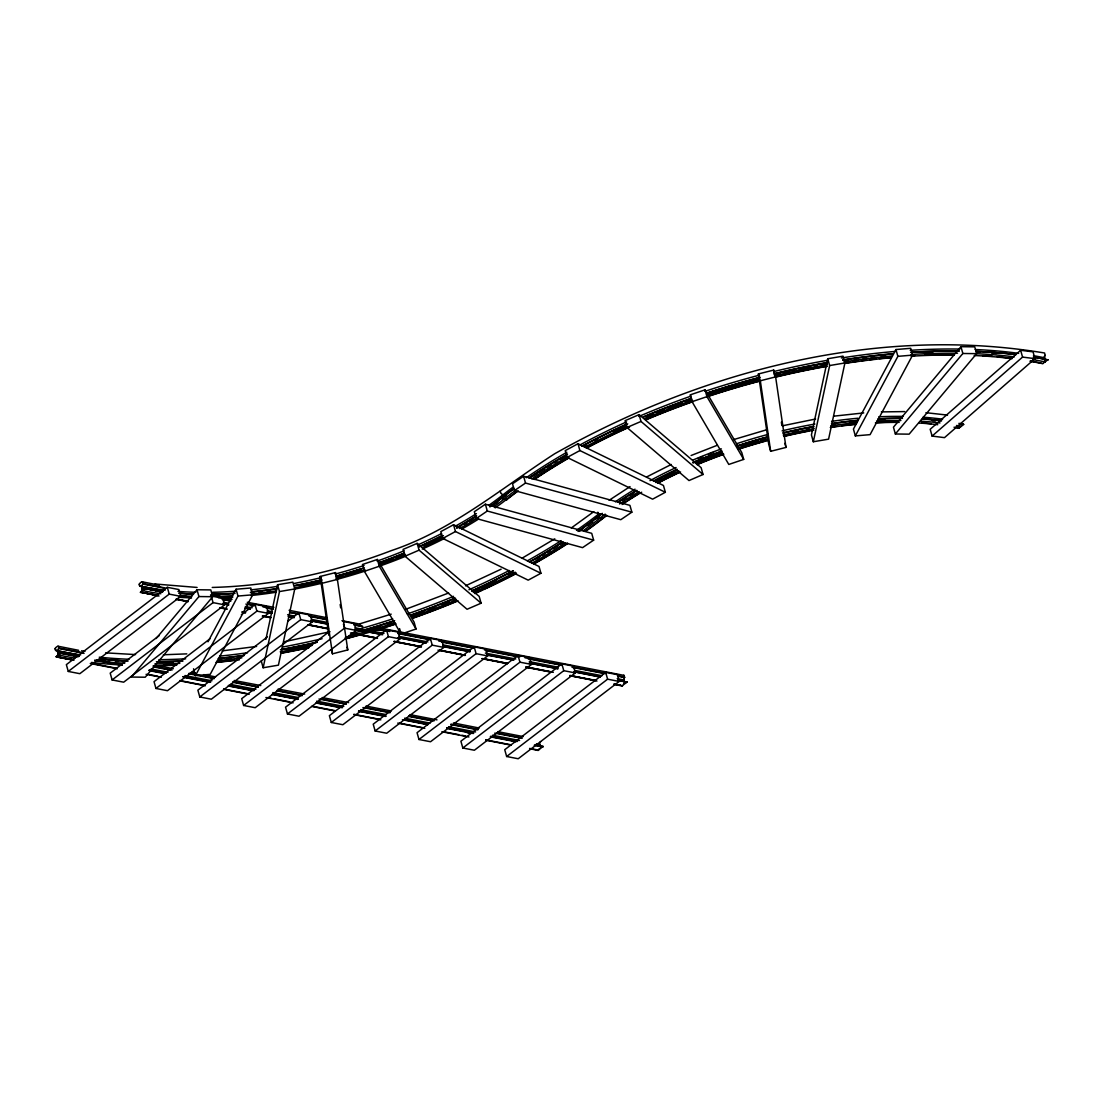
<?xml version="1.0" encoding="UTF-8"?>
<svg xmlns="http://www.w3.org/2000/svg" width="1103" height="1103" viewBox="0 0 1103 1103"><rect width="100%" height="100%" fill="white"/><g stroke="black" fill="none" stroke-linecap="round" stroke-linejoin="round"><path stroke-width="1.5" d="M212.231 587.444C273.544 585.872 334.25 572.416 391.455 550.576C452.437 530.143 501.507 488.064 554.644 453.774C701.356 371.063 876.43 324.971 1044.582 353.001L1045.148 355.387A1.613 1.062 -79.4 0 0 1044.61 357.813L1045.065 359.454A2.027 1.337 -79.4 0 0 1045.451 360.157A2.027 1.351 -79 0 1 1045.065 359.454M78.244 656.271L61.161 652.907L56.35 656.933L57.714 655.003A2.027 1.337 -79.4 0 0 57.907 653.086L57.439 651.459A1.613 1.062 -79.4 0 0 55.977 650.577C52.572 648.867 60.058 643.214 58.652 648.523A1.613 1.075 -79 0 0 58.114 650.935L58.569 652.576A2.027 1.351 -79 0 0 59.576 653.583L61.244 652.879A385.168 172.468 -15.7 0 0 78.658 656.12M145.403 588.837L140.467 592.49L141.846 590.56A2.027 1.337 -79.4 0 0 142.025 588.657L141.57 587.017A1.613 1.062 -79.4 0 0 140.109 586.148C136.675 584.383 144.203 578.827 142.783 584.08A1.613 1.075 -79 0 0 142.246 586.506L142.701 588.133A2.027 1.351 -79 0 0 143.693 589.154L145.431 588.478A255.358 114.34 -15.7 0 0 163.079 591.58M540.567 741.547L540.456 741.947A1.613 1.075 -79 0 0 539.85 744.415L540.305 746.055M623.774 675.243L624.588 677.518A1.613 1.075 -79 0 0 623.981 679.986L624.436 681.613A2.027 1.351 -79 0 0 625.429 682.633L627.193 682.04L622.244 685.625M265.864 639.409L277.57 584.742L292.833 582.15L294.749 588.961L278.425 665.15L263.162 667.756L261.246 660.945M263.162 667.756L279.486 591.553L277.57 584.742M827.733 358.751L811.422 434.94L813.325 441.751L828.587 439.146L844.912 362.956L842.995 356.145L827.733 358.751L829.649 365.548L813.325 441.751M72.495 659.539A392.571 175.777 -15.7 0 1 56.418 656.561L56.474 656.933M158.005 595.124A262.941 117.731 -15.7 0 1 140.55 592.132L159.025 596.02M963.622 424.572L958.714 428.24L960.093 426.309M1046.071 360.46L1047.809 359.785L1042.873 363.452M207.984 641.781L236.07 589.236L250.822 587.996L252.739 594.807L210.204 674.36L195.452 675.601L193.535 668.79M195.452 675.601L237.986 596.047L236.07 589.236M895.967 349.541L853.432 429.081L855.335 435.892L870.088 434.651L912.622 355.111L910.706 348.3L895.967 349.541L897.87 356.352L855.335 435.892M506.47 495.219A390.31 174.757 -15.7 0 0 502.678 498.17L500.996 498.363L506.773 499.673A384.988 172.385 -15.7 0 1 518.245 490.849M506.76 499.714L506.594 499.369A385.168 172.468 -15.7 0 1 516.755 491.607M1047.74 360.143L1047.671 359.785A392.571 175.777 -15.7 0 0 1034.821 357.358M539.45 748.482L538.14 750.44L543.034 746.4L536.141 745.076M627.138 682.316L617.666 680.303M55.384 648.137L55.178 648.826M139.516 583.708L139.309 584.397M56.336 656.657L73.281 659.856M140.467 592.214L157.412 595.427M156.075 638.568L197.01 589.747L210.797 589.912L212.714 596.709L145.224 677.214L131.436 677.049L198.926 596.558L212.714 596.709M960.947 346.687L893.444 427.178L895.36 433.989L909.148 434.155L976.638 353.649L974.721 346.852L960.947 346.687L962.85 353.498L895.36 433.989M1020.633 350.285L930.187 429.274L932.104 436.085L944.499 437.643L1034.959 358.654L1033.042 351.843L1020.633 350.285L1022.55 357.096L932.104 436.085M167.311 587.306L66.359 664.64L68.276 671.437L79.83 673.685L180.782 596.365L178.879 589.553L167.311 587.306L169.228 594.117L180.782 596.365M68.276 671.437L169.228 594.117M159.315 635.521L110.203 673.147L112.106 679.944L123.674 682.192L224.626 604.871L222.709 598.06L211.156 595.813L213.058 602.624L224.626 604.871M112.106 679.944L213.058 602.624M209.97 638.802L154.034 681.654L155.95 688.451L167.504 690.699L268.456 613.378L266.554 606.567L254.986 604.32L241.35 614.771M155.95 688.451L256.902 611.131L268.456 613.378M267.45 636.872L197.878 690.161L199.781 696.958L211.349 699.205L312.301 621.885L310.384 615.074L298.83 612.827L287.911 621.196M199.781 696.958L300.733 619.638L312.301 621.885M329.025 631.785L241.709 698.668L243.625 705.465L255.193 707.712L356.145 630.392L354.228 623.581L342.661 621.334M243.625 705.465L344.577 628.145L356.145 630.392M386.505 629.841L285.553 707.175L287.456 713.972L299.023 716.219L399.975 638.899L398.059 632.088L386.505 629.841L388.421 636.652L399.975 638.899M287.456 713.972L388.421 636.652M430.335 638.347L329.383 715.682L331.3 722.479L342.868 724.726L443.82 647.406L441.903 640.595L430.335 638.347L432.252 645.158L443.82 647.406M331.3 722.479L432.252 645.158M474.18 646.854L373.228 724.188L375.144 730.986L386.698 733.233L487.65 655.913L485.734 649.102L474.18 646.854L476.096 653.665L487.65 655.913M375.144 730.986L476.096 653.665M518.01 655.361L417.058 732.695L418.975 739.493L430.542 741.74L531.494 664.42L529.578 657.609L518.01 655.361L519.927 662.172L531.494 664.42M418.975 739.493L519.927 662.172M561.854 663.868L460.902 741.202L462.819 747.999L474.373 750.247L575.325 672.927L573.408 666.115L561.854 663.868L563.771 670.679L575.325 672.927M462.819 747.999L563.771 670.679M605.685 672.375L504.733 749.709L506.649 756.506L518.217 758.754L619.169 681.433L617.253 674.622L605.685 672.375L607.601 679.186L619.169 681.433M506.649 756.506L607.601 679.186M624.519 677.559L617.763 676.249M593.855 511.627L571.299 527.951M609.132 500.279L630.034 486.602M523.594 476.262L512.523 483.762L514.439 490.573L620.782 519.692L631.854 512.178L629.937 505.367L523.594 476.262L525.511 483.059L631.854 512.178M485.389 504.209L474.318 511.709L476.234 518.52L582.563 547.639L593.635 540.139L591.718 533.328L485.389 504.209L487.292 511.02L593.635 540.139M514.439 490.573L525.511 483.059M476.234 518.52L487.292 511.02M554.768 538.829L522.284 558.063M577.986 443.737L565.232 450.631L567.149 457.428L652.604 499.163L665.357 492.283L663.441 485.472L577.986 443.737L579.888 450.548L665.357 492.283M567.149 457.428L579.888 450.548M453.554 524.725L440.8 531.618L442.717 538.429L528.185 580.15L540.925 573.27L539.022 566.459L453.554 524.725L455.47 531.536L540.925 573.27M442.717 538.429L455.47 531.536M646.551 477.006L671.258 464.473M501.148 569.162L465.521 585.817M639.106 414.631L625.056 420.684L626.973 427.495L689.003 480.55L703.038 474.497L701.122 467.686L639.106 414.631L641.008 421.443L703.038 474.497M626.973 427.495L641.008 421.443M417.155 543.352L403.119 549.404L405.035 556.215L467.065 609.27L481.101 603.203L479.185 596.406L417.155 543.352L419.071 550.163L481.101 603.203M405.035 556.215L419.071 550.163M691.098 455.511L717.226 445.295M448.631 593L405.821 609.242M542.979 746.359L541.311 747.062A2.027 1.351 -79 0 1 540.98 746.979M162.362 591.842L145.362 588.437M705.038 389.842L690.133 394.888L692.05 401.699L728.793 464.446L743.698 459.399L741.781 452.588L705.038 389.842L706.954 396.653L743.698 459.399M692.05 401.699L706.954 396.653M377.364 559.455L362.473 564.502L364.376 571.313L401.12 634.06L416.024 629.013L414.121 622.202L377.364 559.455L379.28 566.266L416.024 629.013M364.376 571.313L379.28 566.266M733.619 439.601L767.081 429.646M391.193 614.15L359.95 623.788M622.271 686.011L613.723 684.26M538.14 750.44L529.592 748.689M758.395 373.958L773.713 370.07L775.616 376.881L785.998 447.418L770.68 451.306L768.763 444.495L758.395 373.958L760.312 380.769L770.68 451.306M775.616 376.881L760.312 380.769A385.168 172.468 -15.7 0 0 743.822 385.223M328.804 635.259L320.173 576.469L335.477 572.595L337.394 579.406L347.762 649.943L332.458 653.817L331.3 649.736M332.458 653.817L322.09 583.28L337.394 579.406M782.468 425.799L815.572 419.016M329.99 631.702L284.864 641.629M829.649 365.548L844.912 362.956M279.486 591.553L294.749 588.961M834.061 416.134L863.732 412.922M256.599 646.427L222.158 650.867M500.266 490.973L500.845 493.331A1.613 0.951 52.6 0 1 502.472 495.206L502.927 496.846A2.027 1.2 52.6 0 1 502.858 497.949M596.502 518.824A387.443 173.488 -15.7 0 0 599.012 516.88L597.371 517.155L602.941 518.065A392.571 175.777 -15.7 0 1 585.9 530.791M601.19 514.136A262.941 117.731 -15.7 0 0 597.495 516.99L597.426 517.224A384.988 172.385 -15.7 0 1 580.605 529.702M897.87 356.352L912.622 355.111M237.986 596.047L252.739 594.807M881.38 411.902L904.681 411.584M163.396 654.768L186.807 653.872M962.85 353.498L976.638 353.649M197.092 587.444L154.985 583.997M135.559 654.589L105.612 652.852M925.927 412.687L947.532 415.1M1022.55 357.096L1034.959 358.654M142.039 581.75L159.397 585.224M221.937 597.357L232.071 599.329M247.293 602.279L273.889 607.339M289.096 610.29L326.736 617.694M341.944 620.658L360.543 624.257M380.825 628.2L624.229 675.422M142.963 583.625L164.94 587.899M222.406 599.039L230.858 600.68M247.761 603.961L254.531 605.271M262.983 606.912L273.117 608.884M290.02 612.165L298.472 613.806M308.619 615.777L327.205 619.376M354.256 624.629L362.708 626.27M377.915 629.22L389.745 631.523M398.197 633.163L430.322 639.395M438.773 641.036L474.262 647.916M484.41 649.888L519.899 656.781M524.973 657.76L562.158 664.971M572.305 666.943L606.112 673.506M617.942 675.794L624.698 677.118M142.783 584.08L164.816 588.299M222.227 599.494L230.748 601.094M245.886 604.086L254.407 605.685M266.181 608.029L273.006 609.283M289.841 612.62L298.348 614.206M310.122 616.549L327.095 619.789M354.077 625.084L362.584 626.669M376.04 629.344L386.243 631.261M398.018 633.605L430.198 639.795M441.972 642.139L474.138 648.33M485.913 650.673L518.093 656.85M528.172 658.863L562.034 665.385M572.181 667.343L604.292 673.575M157.453 589.457L142.246 586.506A258.736 115.843 -15.7 0 0 165.147 590.188M223.371 602.252L228.445 603.231M245.349 606.512L252.104 607.822M267.326 610.772L272.4 611.765M287.607 614.716L294.363 616.025M311.267 619.307L326.488 622.257M355.221 627.828L361.977 629.151M370.429 630.792L383.954 633.412M399.162 636.362L427.895 641.932M443.116 644.897L470.154 650.136M485.375 653.086L515.79 659.001M529.316 661.621L558.049 667.191M574.953 670.472L602.004 675.725M617.211 678.676L623.981 679.986M180.961 595.455L191.109 597.426M223.054 603.562L228.293 604.637M245.018 607.822L250.257 608.897M266.995 612.082L272.234 613.158M288.972 616.356L294.211 617.432M310.949 620.617L328.018 623.995M354.89 629.151L382.107 634.487M398.845 637.672L425.882 642.925M442.786 646.206L470.002 651.542M486.74 654.727L513.943 660.063M529.164 663.027L557.897 668.597M574.635 671.782L600.156 676.801M618.576 680.317L627.193 682.04M142.701 588.133L162.306 592.118M180.892 595.73L191.04 597.688M223.151 603.92L228.9 604.871M245.128 608.194L250.202 609.173M267.091 612.455L272.165 613.433M288.062 616.343L294.143 617.708M311.046 620.975L327.949 624.257M355.001 629.51L382.727 634.708M397.935 637.672L425.992 643.283M442.896 646.565L469.933 651.818M486.837 655.099L512.867 659.966M529.771 663.248L557.828 668.873M573.725 671.782L600.087 677.077M177.693 599.356L187.827 601.328M219.952 607.56L225.026 608.539M263.893 616.081L270.662 617.39M309.529 624.946L328.129 628.545M360.24 634.776L375.461 637.727M394.047 641.339L419.402 646.261M439.683 650.205L461.661 654.465M485.32 659.056L507.297 663.317M525.897 666.929L551.252 671.851M569.837 675.45L595.193 680.372M615.474 684.315L620.548 685.294M140.894 592.283L157.798 595.565M176.397 599.163L188.227 601.466M220.338 607.698L227.108 609.008M242.315 611.958L245.693 612.62M262.597 615.901L271.048 617.542M308.233 624.753L328.529 628.696M350.492 632.957L377.543 638.21M394.447 641.477L421.484 646.73M440.083 650.343L465.438 655.265M482.342 658.546L507.697 663.454M526.283 667.067L553.334 672.32M570.237 675.601L595.592 680.51M614.178 684.122L622.63 685.763M175.928 599.301L187.937 601.686M219.883 607.836L226.818 609.228M241.86 612.096L245.404 612.841M262.307 616.122L270.759 617.763M307.778 624.891L328.225 628.917M351.719 633.412L377.254 638.43M393.978 641.615L421.194 646.951M437.932 650.15L465.149 655.485M481.873 658.67L507.408 663.689M525.993 667.287L551.348 672.21M569.768 675.725L596.985 681.061M57.907 646.193L78.644 650.315M81.581 650.784L84.959 651.432M158.087 665.729L173.309 668.68M191.894 672.292L195.272 672.954M203.724 674.595L215.568 676.884M234.153 680.496L260.749 685.556M278.108 689.017L304.69 694.077M322.048 697.551L348.645 702.611M366.003 706.072L391.358 710.994M409.944 714.606L436.995 719.859M453.443 722.948L479.254 728.049M497.839 731.661L523.194 736.583M58.831 648.068L82.504 652.659M153.496 666.433L172.082 670.045M188.985 673.326L214.34 678.235M232.94 681.847L258.295 686.769M276.881 690.381L302.236 695.29M320.835 698.902L346.19 703.824M364.776 707.437L390.131 712.359M408.73 715.957L434.086 720.879M450.989 724.161L478.026 729.414M496.626 733.012L521.981 737.935M58.652 648.523L84.076 653.39M153.317 666.888L170.276 670.114M188.806 673.768L214.23 678.648M232.761 682.302L258.171 687.169M276.701 690.823L302.125 695.703M318.96 699.026L346.066 704.224M362.915 707.561L390.021 712.759M408.551 716.412L432.279 720.962M450.865 724.561L477.847 729.855M494.751 733.137L521.857 738.348M76.7 654.548L58.114 650.935A388.353 173.888 -15.7 0 0 80.671 654.906M151.083 668.983L167.987 672.265M184.89 675.546L211.928 680.785M230.527 684.398L255.882 689.32M272.786 692.601L298.141 697.51M316.726 701.122L343.778 706.375M360.681 709.656L386.036 714.579M404.622 718.177L429.977 723.099M448.576 726.712L475.614 731.951M492.517 735.232L519.568 740.485M536.472 743.767L539.85 744.415M96.83 659.884L122.185 664.806M149.236 670.059L166.139 673.34M183.043 676.608L210.08 681.861M228.5 685.377L253.855 690.299M272.455 693.911L297.975 698.916M316.396 702.432L341.93 707.45M358.833 710.732L385.871 715.971M404.291 719.487L428.129 724.175M446.729 727.787L473.766 733.026M490.67 736.308L517.541 741.464M58.569 652.576L78.851 656.506M96.761 660.159L122.116 665.081M149.167 670.334L165.064 673.23M182.974 676.884L210.701 682.095M228.611 685.749L253.966 690.671M272.551 694.27L297.907 699.192M316.506 702.804L342.537 707.671M358.765 711.008L385.802 716.247M404.401 719.859L428.061 724.45M446.66 728.063L472.691 732.93M490.601 736.583L516.645 741.464M534.555 745.118L543.007 746.759M60.982 653.5L77.886 656.781M94.789 660.049L121.826 665.302M148.877 670.555L164.085 673.506M184.366 677.435L209.722 682.357M228.321 685.969L251.98 690.561M272.262 694.49L297.617 699.412M316.216 703.025L339.876 707.616M358.475 711.228L385.512 716.467M402.416 719.749L427.771 724.671M448.052 728.614L473.408 733.523M490.311 736.804L515.666 741.726M534.266 745.338L542.717 746.979M466.927 732.626L470.319 733.288M91.88 663.468L117.235 668.377M149.346 674.609L157.798 676.249M179.775 680.523L205.13 685.446M223.716 689.044L247.375 693.635M267.671 697.579L271.048 698.227M274.426 698.888L289.634 701.839M313.307 706.43L335.271 710.69M353.87 714.303L379.225 719.225M399.507 723.154L423.166 727.746M443.461 731.689L458.669 734.639M462.047 735.301L465.425 735.949M485.72 739.892L511.061 744.815M529.661 748.413L538.112 750.054M73.377 660.214L56.308 656.85A392.751 175.86 -15.7 0 0 74.094 660.077M90.281 663.496L117.332 668.749M146.065 674.319L161.272 677.27M179.706 680.799L205.227 685.804M223.647 689.32L249.168 694.338M265.906 697.523L293.122 702.859M311.542 706.375L335.381 711.063M353.801 714.579L380.852 719.832M397.756 723.099L424.793 728.352M441.862 731.73L468.913 736.969M485.651 740.168L511.172 745.173M139.778 586.079L140.026 586.189A1.613 1.075 -79 0 1 141.57 587.017M1047.781 359.785L1047.836 359.881A392.751 175.86 -15.7 0 0 1033.346 357.179M606.733 515.473A255.358 114.34 -15.7 0 0 603.107 518.272L603.12 518.272M506.773 499.673L506.567 499.383A262.941 117.731 -15.7 0 1 495.178 507.876M1043.934 358.337L1044.403 359.964M784.84 443.337L785.998 447.418M598.626 513.295A1.613 0.951 52.9 0 1 598.819 513.915L599.274 515.542A2.027 1.2 52.9 0 1 599.219 516.645M399.589 628.613L401.12 634.06M343.433 624.064L344.577 628.145M347.004 647.213L347.762 649.943M320.173 576.469L322.09 583.28M298.83 612.827L300.733 619.638M254.986 604.32L256.902 611.131M197.01 589.747L198.926 596.558M61.341 653.004L61.354 653.1A384.988 172.385 -15.7 0 0 78.823 656.202M773.713 370.07L774.444 375.117M781.365 422.146L781.862 425.496M335.477 572.595L336.47 579.309M340.179 604.499L340.675 607.863M1044.389 361.412A2.027 1.351 -79 0 1 1044.224 361.881M534.266 479.24A385.168 172.468 -15.7 0 1 567.425 458.503M586.382 447.956A385.168 172.468 -15.7 0 1 627.883 427.481M646.068 419.512A385.168 172.468 -15.7 0 1 691.636 401.837M707.768 396.294A385.168 172.468 -15.7 0 1 742.167 385.692M775.34 376.923A385.168 172.468 -15.7 0 1 790.341 373.434M791.995 373.062A385.168 172.468 -15.7 0 1 816.978 367.919M818.633 367.616A385.168 172.468 -15.7 0 1 826.933 366.099M845.132 363.094A385.168 172.468 -15.7 0 1 850.082 362.349M853.364 361.881A385.168 172.468 -15.7 0 1 858.299 361.191M861.567 360.75A385.168 172.468 -15.7 0 1 866.475 360.116M869.729 359.716A385.168 172.468 -15.7 0 1 876.237 358.971M879.491 358.613A385.168 172.468 -15.7 0 1 890.783 357.496M911.271 355.924A385.168 172.468 -15.7 0 1 914.649 355.731M924.714 355.235A385.168 172.468 -15.7 0 1 954.247 354.725M982.566 355.662A385.168 172.468 -15.7 0 1 992.397 356.352M997.25 356.765A385.168 172.468 -15.7 0 1 1012.14 358.365M1030.243 361.039A385.168 172.468 -15.7 0 1 1041.329 363.121M534.445 479.447A384.988 172.385 -15.7 0 1 569.01 457.91M586.534 448.19A384.988 172.385 -15.7 0 1 629.51 427.054M646.193 419.76A384.988 172.385 -15.7 0 1 693.332 401.52M707.864 396.556A384.988 172.385 -15.7 0 1 760.45 380.962M775.409 377.198A384.988 172.385 -15.7 0 1 826.974 366.375M845.16 363.37A384.988 172.385 -15.7 0 1 890.783 357.772M911.271 356.2A384.988 172.385 -15.7 0 1 954.219 355.001M974.197 355.511A384.988 172.385 -15.7 0 1 1012.085 358.64M1030.188 361.315A384.988 172.385 -15.7 0 1 1042.818 363.714M515.515 490.408A388.876 174.122 -15.7 0 0 503.947 499.19A259.246 116.077 -15.7 0 1 493.979 506.704M531.867 478.909A388.876 174.122 -15.7 0 1 566.79 457.138M584.493 447.322A388.876 174.122 -15.7 0 1 626.394 426.654M644.745 418.602A388.876 174.122 -15.7 0 1 692.381 400.182M707.671 394.957A388.876 174.122 -15.7 0 1 759.029 379.722M774.761 375.723A388.876 174.122 -15.7 0 1 827.374 364.666M844.085 361.894A388.876 174.122 -15.7 0 1 891.844 355.979M911.161 354.477A388.876 174.122 -15.7 0 1 957.542 353.208M976.1 353.705A388.876 174.122 -15.7 0 1 1014.374 356.876M1032.642 359.564A388.876 174.122 -15.7 0 1 1045.368 361.977M1045.148 355.387A1.613 1.075 -79 0 0 1044.61 357.813A389.4 174.357 -15.7 0 0 1033.483 355.676M512.73 487.388A389.4 174.357 -15.7 0 0 502.472 495.206A258.736 115.843 -15.7 0 1 488.601 505.477M526.228 477.751A389.4 174.357 -15.7 0 1 566.832 452.271M580.109 444.881A389.4 174.357 -15.7 0 1 626.587 421.884M638.816 416.493A389.4 174.357 -15.7 0 1 691.14 396.06M704.914 391.344A389.4 174.357 -15.7 0 1 759.457 375.158M773.63 371.587A389.4 174.357 -15.7 0 1 827.995 360.212M841.382 357.992A389.4 174.357 -15.7 0 1 895.746 351.374M910.223 350.313A389.4 174.357 -15.7 0 1 959.9 349.072M975.245 349.527A389.4 174.357 -15.7 0 1 1018.648 353.36M514.039 488.629A392.751 175.86 -15.7 0 0 501.065 498.446A255.358 114.34 -15.7 0 1 489.897 506.787M529.192 477.999A392.751 175.86 -15.7 0 1 567.397 454.339M581.943 446.301A392.751 175.86 -15.7 0 1 627.731 423.828M643.214 417.086A392.751 175.86 -15.7 0 1 691.319 398.473M758.643 377.805A392.751 175.86 -15.7 0 0 706.761 393.192A392.571 175.777 -15.7 0 1 760.188 377.281M774.527 373.779A392.751 175.86 -15.7 0 1 827.677 362.597M842.871 360.061A392.751 175.86 -15.7 0 1 892.796 353.829A392.571 175.777 -15.7 0 0 842.802 359.964M912.319 352.312A392.751 175.86 -15.7 0 1 959.155 351.03M976.183 351.457A392.751 175.86 -15.7 0 1 1015.891 354.656M514.108 488.477A392.571 175.777 -15.7 0 0 501.148 498.28A255.538 114.422 -15.7 0 1 489.966 506.635M529.261 477.847A392.571 175.777 -15.7 0 1 567.452 454.202M581.984 446.177A392.571 175.777 -15.7 0 1 626.214 424.407M643.228 416.962A392.571 175.777 -15.7 0 1 691.305 398.362M774.485 373.683A392.571 175.777 -15.7 0 1 827.608 362.515M910.595 352.326A392.571 175.777 -15.7 0 1 959.017 350.933M976.045 351.374A392.571 175.777 -15.7 0 1 1015.739 354.559M497.784 501.934A257.826 115.443 -15.7 0 1 492.738 505.657M473.849 518.341A257.826 115.443 -15.7 0 1 469.575 520.988M466.679 522.739A257.826 115.443 -15.7 0 1 463.743 524.463M460.778 526.186A257.826 115.443 -15.7 0 1 457.773 527.896M443.42 535.644A257.826 115.443 -15.7 0 1 424.476 544.91M404.663 553.554A257.826 115.443 -15.7 0 1 395.288 557.318M393.702 557.939A257.826 115.443 -15.7 0 1 379.349 563.261M361.467 569.286A257.826 115.443 -15.7 0 1 344.977 574.263M343.323 574.732A257.826 115.443 -15.7 0 1 336.677 576.566M321.662 580.399A257.826 115.443 -15.7 0 1 299.919 585.183M269.987 590.284A257.826 115.443 -15.7 0 1 266.692 590.739M261.769 591.373A257.826 115.443 -15.7 0 1 258.502 591.773M253.607 592.325A257.826 115.443 -15.7 0 1 250.353 592.669M220.104 594.751A257.826 115.443 -15.7 0 1 210.494 594.972M533.507 475.931A390.31 174.757 -15.7 0 1 537.795 473.09M539.146 472.222A390.31 174.757 -15.7 0 1 544.579 468.747M547.322 467.01A390.31 174.757 -15.7 0 1 551.486 464.432M554.299 462.736A390.31 174.757 -15.7 0 1 557.125 461.026M559.966 459.344A390.31 174.757 -15.7 0 1 565.729 455.98M583.487 446.122A390.31 174.757 -15.7 0 1 586.52 444.509M594.172 440.524A390.31 174.757 -15.7 0 1 597.261 438.939M613.53 430.97A390.31 174.757 -15.7 0 1 627.069 424.683M645.531 416.631A390.31 174.757 -15.7 0 1 653.348 413.391M656.492 412.122A390.31 174.757 -15.7 0 1 664.42 408.965M667.591 407.724A390.31 174.757 -15.7 0 1 682.04 402.292M685.28 401.12A390.31 174.757 -15.7 0 1 691.774 398.803M707.12 393.564A390.31 174.757 -15.7 0 1 758.671 378.26M774.458 374.262A390.31 174.757 -15.7 0 1 780.786 372.745M783.957 372.014A390.31 174.757 -15.7 0 1 790.286 370.567M791.871 370.222A390.31 174.757 -15.7 0 1 795.249 369.477M798.627 368.747A390.31 174.757 -15.7 0 1 810.443 366.32M813.807 365.658A390.31 174.757 -15.7 0 1 817.185 365.01M820.549 364.376A390.31 174.757 -15.7 0 1 827.278 363.163M845.725 360.116A390.31 174.757 -15.7 0 1 849.062 359.606M854.067 358.875A390.31 174.757 -15.7 0 1 857.389 358.42M862.381 357.744A390.31 174.757 -15.7 0 1 865.69 357.317M870.653 356.696A390.31 174.757 -15.7 0 1 873.948 356.31M880.539 355.58A390.31 174.757 -15.7 0 1 885.461 355.069M922.99 352.298A390.31 174.757 -15.7 0 1 933.124 351.912M976.555 352.16A390.31 174.757 -15.7 0 1 979.947 352.312M991.666 353.043A390.31 174.757 -15.7 0 1 996.602 353.429M475.324 516.535A255.538 114.422 -15.7 0 1 456.601 527.772M442.372 535.465A255.538 114.422 -15.7 0 1 419.126 546.674M403.96 553.21A255.538 114.422 -15.7 0 1 378.867 562.833A255.358 114.34 -15.7 0 0 403.946 553.32M361.15 568.79A255.538 114.422 -15.7 0 1 336.567 576.014M321.69 579.806A255.538 114.422 -15.7 0 1 295.177 585.514M277.046 588.63A255.538 114.422 -15.7 0 1 251.015 591.966A255.358 114.34 -15.7 0 0 277.115 588.726M235.091 593.317A255.538 114.422 -15.7 0 1 211.528 594.255M193.328 594.034A255.538 114.422 -15.7 0 1 179.031 593.207M162.927 591.484A255.538 114.422 -15.7 0 1 145.279 588.478M476.386 513.653A258.736 115.843 -15.7 0 1 455.608 526.048M441.586 533.549A258.736 115.843 -15.7 0 1 417.968 544.841M404.125 550.783A258.736 115.843 -15.7 0 1 377.102 561.096M364.059 565.508A258.736 115.843 -15.7 0 1 335.133 574.084M321.428 577.572A258.736 115.843 -15.7 0 1 293.977 583.487M277.28 586.396A258.736 115.843 -15.7 0 1 250.891 589.857M234.732 591.277A258.736 115.843 -15.7 0 1 212.686 592.283M195.796 592.27A258.736 115.843 -15.7 0 1 177.955 591.401M476.634 515.79A255.358 114.34 -15.7 0 1 456.545 527.91M442.331 535.589A255.358 114.34 -15.7 0 1 419.099 546.798M364.404 567.852A255.358 114.34 -15.7 0 1 336.608 576.111M321.731 579.902A255.358 114.34 -15.7 0 1 295.246 585.61M233.615 593.511A255.358 114.34 -15.7 0 1 211.638 594.338M193.466 594.117A255.358 114.34 -15.7 0 1 179.182 593.29M477.82 517.665A259.246 116.077 -15.7 0 1 459.73 528.558M442.951 537.602A259.246 116.077 -15.7 0 1 422.325 547.557M405.421 554.878A259.246 116.077 -15.7 0 1 379.956 564.639M364.969 569.727A259.246 116.077 -15.7 0 1 336.277 578.22M321.028 582.081A259.246 116.077 -15.7 0 1 295.039 587.651M276.646 590.822A259.246 116.077 -15.7 0 1 251.87 594.034M232.471 595.675A259.246 116.077 -15.7 0 1 213.596 596.461M191.701 596.296A259.246 116.077 -15.7 0 1 180.382 595.689M160.859 593.717A259.246 116.077 -15.7 0 1 143.004 590.67M597.412 517.142A263.134 117.814 -15.7 0 1 602.362 513.336M618.245 502.099A263.134 117.814 -15.7 0 1 636.762 490.545M653.472 481.211A263.134 117.814 -15.7 0 1 677.145 469.492M767.55 436.967A263.134 117.814 -15.7 0 0 736.901 446.081A262.941 117.731 -15.7 0 1 767.509 436.871M783.033 433.038A263.134 117.814 -15.7 0 1 814.055 426.53M858.203 420.422A263.134 117.814 -15.7 0 0 831.469 423.662A262.941 117.731 -15.7 0 1 858.093 420.326M877.767 418.975A263.134 117.814 -15.7 0 1 902.475 418.368M922.549 419.016A263.134 117.814 -15.7 0 1 941.604 420.726M958.893 423.373A263.134 117.814 -15.7 0 1 963.664 424.324M602.927 518.052A255.538 114.422 -15.7 0 1 606.553 515.253M623.264 503.382A255.538 114.422 -15.7 0 1 625.98 501.589M627.345 500.707A255.538 114.422 -15.7 0 1 638.623 493.703M657.471 483.1A255.538 114.422 -15.7 0 1 664.502 479.447M665.922 478.73A255.538 114.422 -15.7 0 1 678.979 472.401M697.013 464.432A255.538 114.422 -15.7 0 1 723.582 454.105M739.658 448.604A255.538 114.422 -15.7 0 1 765.827 440.8M784.012 436.154A255.538 114.422 -15.7 0 1 808.857 430.846M831.924 426.985A255.538 114.422 -15.7 0 1 836.819 426.309M841.699 425.675A255.538 114.422 -15.7 0 1 856.231 424.076M877.133 422.573A255.538 114.422 -15.7 0 1 897.552 422.077M921.874 422.918A255.538 114.422 -15.7 0 1 931.18 423.704M955.653 427.247A255.538 114.422 -15.7 0 1 958.755 427.881M622.092 504.498A255.358 114.34 -15.7 0 1 641.684 492.214M657.622 483.335A255.358 114.34 -15.7 0 1 680.579 471.96M697.124 464.68A255.358 114.34 -15.7 0 1 723.678 454.353M738.128 449.39A255.358 114.34 -15.7 0 1 767.536 440.607M784.068 436.43A255.358 114.34 -15.7 0 1 813.862 430.198M830.297 427.509A255.358 114.34 -15.7 0 1 856.231 424.352M875.396 422.932A255.358 114.34 -15.7 0 1 899.193 422.366M918.675 422.987A255.358 114.34 -15.7 0 1 937.729 424.71M954.012 427.219A255.358 114.34 -15.7 0 1 958.686 428.157M618.314 501.962A262.941 117.731 -15.7 0 1 636.817 490.394M653.527 481.073A262.941 117.731 -15.7 0 1 677.173 469.368M782.978 432.941A262.941 117.731 -15.7 0 1 812.746 426.668M879.256 418.795A262.941 117.731 -15.7 0 1 902.337 418.285M922.411 418.933A262.941 117.731 -15.7 0 1 941.452 420.643M960.327 423.593A262.941 117.731 -15.7 0 1 963.498 424.228M622.478 500.128A260.68 116.725 -15.7 0 1 626.697 497.412M629.551 495.619A260.68 116.725 -15.7 0 1 633.908 492.944M654.603 481.253A260.68 116.725 -15.7 0 1 661.772 477.53M663.234 476.799A260.68 116.725 -15.7 0 1 675.05 471.036M693.387 462.86A260.68 116.725 -15.7 0 1 709.16 456.463M710.759 455.856A260.68 116.725 -15.7 0 1 720.438 452.244M741.767 444.992A260.68 116.725 -15.7 0 1 758.437 439.959M759.967 439.532A260.68 116.725 -15.7 0 1 766.075 437.836M792.161 431.411A260.68 116.725 -15.7 0 1 798.31 430.087M806.003 428.529A260.68 116.725 -15.7 0 1 809.064 427.936M832.6 424.007A260.68 116.725 -15.7 0 1 835.936 423.524M849.186 421.87A260.68 116.725 -15.7 0 1 857.403 421.029M878.374 419.512A260.68 116.725 -15.7 0 1 884.716 419.25M932.297 420.505A260.68 116.725 -15.7 0 1 935.413 420.808M615.377 501.768A259.77 116.311 -15.7 0 1 635.066 489.18M650.012 480.66A259.77 116.311 -15.7 0 1 676.084 467.534M692.863 460.075A259.77 116.311 -15.7 0 1 721.431 448.921M736.57 443.723A259.77 116.311 -15.7 0 1 768.35 434.32M782.11 430.859A259.77 116.311 -15.7 0 1 814.869 424.048M831.579 421.36A259.77 116.311 -15.7 0 1 857.927 418.244M878.788 416.81A259.77 116.311 -15.7 0 1 903.371 416.41M923.046 417.224A259.77 116.311 -15.7 0 1 942.61 419.209M597.743 512.261A1.613 0.951 52.9 0 1 598.253 512.716M562.668 541.945A384.988 172.385 -15.7 0 1 529.371 562.089A385.168 172.468 -15.7 0 0 562.751 541.794M513.116 570.913A384.988 172.385 -15.7 0 1 471.629 591.029A385.168 172.468 -15.7 0 0 513.171 570.789M454.891 598.253A384.988 172.385 -15.7 0 1 410.812 615.198M394.653 620.699A384.988 172.385 -15.7 0 1 351.981 633.536M317.085 642.277A384.988 172.385 -15.7 0 1 280.493 649.764M244.19 655.485A384.988 172.385 -15.7 0 1 218.187 658.505M182.781 661.069A384.988 172.385 -15.7 0 1 156.392 661.731M126.611 661.055A384.988 172.385 -15.7 0 1 100.566 659.056M592.683 521.76A387.443 173.488 -15.7 0 1 587.472 525.635M582.163 529.481A387.443 173.488 -15.7 0 1 579.461 531.398M562.778 542.662A387.443 173.488 -15.7 0 1 560.09 544.399M557.387 546.109A387.443 173.488 -15.7 0 1 553.279 548.687M550.521 550.383A387.443 173.488 -15.7 0 1 547.736 552.079M544.937 553.775A387.443 173.488 -15.7 0 1 542.111 555.443M539.257 557.112A387.443 173.488 -15.7 0 1 536.389 558.78M511.199 572.554A387.443 173.488 -15.7 0 1 508.152 574.125M496.295 580.068A387.443 173.488 -15.7 0 1 481.515 587.099M480.012 587.789A387.443 173.488 -15.7 0 1 472.484 591.194M455.636 598.488A387.443 173.488 -15.7 0 1 452.533 599.77M449.417 601.052A387.443 173.488 -15.7 0 1 441.586 604.21M435.271 606.678A387.443 173.488 -15.7 0 1 427.33 609.697M424.131 610.897A387.443 173.488 -15.7 0 1 412.88 614.964M391.744 622.147A387.443 173.488 -15.7 0 1 386.822 623.733M380.659 625.663A387.443 173.488 -15.7 0 1 362.046 631.206M310.246 644.276A387.443 173.488 -15.7 0 1 286.794 649.074M241.929 656.285A387.443 173.488 -15.7 0 1 236.993 656.919M232.085 657.526A387.443 173.488 -15.7 0 1 227.177 658.091M222.282 658.615A387.443 173.488 -15.7 0 1 219.028 658.946M173.378 662.021A387.443 173.488 -15.7 0 1 158.487 662.338M118.559 661.304A387.443 173.488 -15.7 0 1 115.25 661.083M105.447 660.297A387.443 173.488 -15.7 0 1 100.621 659.828M597.468 517.004A385.168 172.468 -15.7 0 1 578 531.453M454.905 598.143A385.168 172.468 -15.7 0 1 410.812 615.102M393.026 621.127A385.168 172.468 -15.7 0 1 361.867 630.668M317.044 642.18A385.168 172.468 -15.7 0 1 282.092 649.364M244.108 655.389A385.168 172.468 -15.7 0 1 219.704 658.257M182.671 660.973A385.168 172.468 -15.7 0 1 157.894 661.635M128.141 661.042A385.168 172.468 -15.7 0 1 100.414 658.96M598.819 513.915A388.353 173.888 -15.7 0 1 576.497 530.378M561.165 540.622A388.353 173.888 -15.7 0 1 527.303 560.862M509.283 570.499A388.353 173.888 -15.7 0 1 468.954 589.76M453.554 596.351A388.353 173.888 -15.7 0 1 407.393 613.93M392.709 618.893A388.353 173.888 -15.7 0 1 361.301 628.503M322.076 638.72A388.353 173.888 -15.7 0 1 282.52 647.047M247.513 652.755A388.353 173.888 -15.7 0 1 219.566 656.147M185.676 658.808A388.353 173.888 -15.7 0 1 158.901 659.704M128.996 659.277A388.353 173.888 -15.7 0 1 99.256 657.195M605.202 514.122A259.246 116.077 -15.7 0 0 600.294 517.886A388.876 174.122 -15.7 0 1 583.39 530.543M619.528 503.947A259.246 116.077 -15.7 0 1 639.12 491.635M655.596 482.452A259.246 116.077 -15.7 0 1 678.91 470.912M695.717 463.508A259.246 116.077 -15.7 0 1 722.672 453.03M737.783 447.846A259.246 116.077 -15.7 0 1 767.964 438.87M783.227 435.009A259.246 116.077 -15.7 0 1 814.235 428.502M830.931 425.772A259.246 116.077 -15.7 0 1 857.265 422.559M876.54 421.139A259.246 116.077 -15.7 0 1 900.889 420.546M920.674 421.181A259.246 116.077 -15.7 0 1 940.004 422.932M956.508 425.482A259.246 116.077 -15.7 0 1 961.251 426.42M565.274 542.897A388.876 174.122 -15.7 0 1 531.632 563.261M515.225 572.167A388.876 174.122 -15.7 0 1 473.311 592.49M456.394 599.798A388.876 174.122 -15.7 0 1 411.874 616.908M395.039 622.644A388.876 174.122 -15.7 0 1 345.225 637.369M312.149 645.393A388.876 174.122 -15.7 0 1 280.231 651.818M241.902 657.815A388.876 174.122 -15.7 0 1 217.277 660.642M179.83 663.317A388.876 174.122 -15.7 0 1 154.861 663.909M124.763 663.22A388.876 174.122 -15.7 0 1 95.01 660.821M74.866 658.064A388.876 174.122 -15.7 0 1 58.873 655.099M697.923 458.49A258.736 115.843 -15.7 0 1 702.611 456.573M708.926 454.091A258.736 115.843 -15.7 0 1 713.696 452.271M142.025 588.657A2.027 1.351 -79 0 1 141.846 590.56M623.843 683.088A2.027 1.351 -79 0 1 623.746 683.584M55.963 650.577A1.613 1.075 -79 0 1 57.439 651.459M57.894 653.086A2.027 1.351 -79 0 1 57.714 655.003M538.995 744.346A1.613 1.075 -79 0 1 539.174 744.939M478.674 518.975A262.941 117.731 -15.7 0 1 461.757 529.109M444.743 538.292A262.941 117.731 -15.7 0 1 422.284 549.087M405.091 556.463A262.941 117.731 -15.7 0 1 379.198 566.294M365.631 570.885A262.941 117.731 -15.7 0 1 336.539 579.489M321.056 583.418A262.941 117.731 -15.7 0 1 294.694 589.057M276.026 592.27A262.941 117.731 -15.7 0 1 250.905 595.537M232.857 597.095A262.941 117.731 -15.7 0 1 218.394 597.826M191.55 597.881A262.941 117.731 -15.7 0 1 178.383 597.219M219.083 596.213A260.68 116.725 -15.7 0 1 215.94 596.309M603.079 518.286A392.751 175.86 -15.7 0 1 586.079 531.012M567.783 543.489A392.751 175.86 -15.7 0 1 533.797 564.047M516.507 573.436A392.751 175.86 -15.7 0 1 474.883 593.579M457.8 600.956A392.751 175.86 -15.7 0 1 412.825 618.259M395.839 624.036A392.751 175.86 -15.7 0 1 345.515 638.913M308.923 647.723A392.751 175.86 -15.7 0 1 281.555 653.21M239.475 659.787A392.751 175.86 -15.7 0 1 216.271 662.434M176.742 665.192A392.751 175.86 -15.7 0 1 153.22 665.729M121.137 664.944A392.751 175.86 -15.7 0 1 91.439 662.448M567.604 543.269A392.571 175.777 -15.7 0 1 533.645 563.826M516.356 573.202A392.571 175.777 -15.7 0 1 483.914 589.181M482.397 589.871A392.571 175.777 -15.7 0 1 474.759 593.331M457.69 600.721A392.571 175.777 -15.7 0 1 412.729 617.997M395.743 623.774A392.571 175.777 -15.7 0 1 370.718 631.592M359.688 634.776A392.571 175.777 -15.7 0 1 345.446 638.651M308.868 647.447A392.571 175.777 -15.7 0 1 286.587 651.983M284.891 652.3A392.571 175.777 -15.7 0 1 281.513 652.935M234.47 660.145A392.571 175.777 -15.7 0 1 216.271 662.158M175.046 664.985A392.571 175.777 -15.7 0 1 163.244 665.33M721.872 451.237A263.134 117.814 -15.7 0 0 692.629 462.64A262.941 117.731 -15.7 0 1 721.858 451.127"/></g></svg>
